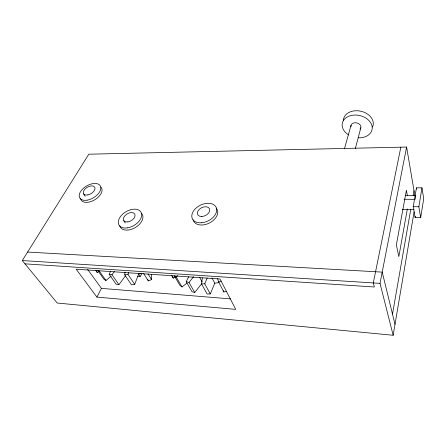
<?xml version="1.0" encoding="UTF-8"?>
<svg xmlns="http://www.w3.org/2000/svg" width="446" height="446" viewBox="0 0 446 446"><rect width="100%" height="100%" fill="white"/><g stroke="black" fill="none" stroke-linecap="round" stroke-linejoin="round"><path stroke-width="0.67" d="M143.629 273.526L148.317 280.863L151.607 279.586L151.651 274.318M141.293 273.259L138.689 273.939L134.681 284.403L131.464 284.821L124.718 274.781L124.98 272.099M211.917 277.808L214.777 283.199L210.295 293.953L207.111 294.003L201.52 283.896L202.35 277.875M420.673 217.676L423.7 198.782L421.977 187.838L416.458 187.822L413.213 206.693L415.115 217.553L420.673 217.676L418.855 206.777L421.977 187.838M415.115 217.553L415.343 216.21M414.819 195.432L406.601 147.046L88.799 154.205L22.3 260.553L57.205 303.029L393.16 335.269L414.105 211.805M392.497 314.101L410.788 209.213M413.174 195.504L414.016 190.704M407.349 208.951L398.824 256.606L396.343 244.904L406.418 190.258L407.427 195.855M393.16 335.269L380.014 283.366L406.601 147.046M400.842 147.174L373.296 282.937L374.372 287.007L24.998 263.837M355.356 148.451L360.836 127.773M344.457 148.769L351.019 125.32M134.681 284.403L127.98 274.346L128.716 272.489M210.295 293.953L204.747 283.829L207.2 278.103M125.477 275.857L118.892 284.671L116.105 284.191L109.175 274.251L110.597 271.196M201.67 283.74L194.74 292.47L192.003 291.695L186.227 281.677L188.686 276.698M96.944 297.103L76.171 269.222L220.006 278.99L235.739 309.373L96.944 297.103L101.432 288.378L87.594 269.339M137.769 276.247L140.206 276.442L141.962 273.604M109.175 274.251L111.991 274.714L114.393 271.558M186.227 281.677L188.993 282.441L193.614 276.71M97.674 270.421L103.912 279.19L105.975 280.478L111.177 276.085M174.453 276.091L179.989 285.462L182.029 286.951L186.868 283.16M174.62 275.873L176.159 276.983L177.803 275.706M95.645 270.276L97.206 272.461L98.979 271.514M171.537 275.182L173.271 278.103L175.702 276.933M217.665 278.521L218.518 281.777L221.205 281.047M218.518 281.777L223.859 291.991L226.501 291.283M214.777 283.199L219.315 282.524M124.718 274.781L127.98 274.346M201.52 283.896L204.747 283.829M405.442 195.326L415.789 195.404L415.115 199.356L404.026 199.245M413.213 206.693L418.855 206.777M402.242 209.453L414.089 209.653M27.607 252.062L382.211 272.116L395.011 324.37M22.3 260.553L380.014 283.366M101.432 288.378L230.582 298.887M98.962 270.599L105.975 280.478M111.991 274.714L118.892 284.671M83.67 194.027L85.186 196.351M138.316 273.521L140.206 276.442M148.033 273.928L151.607 279.586M123.776 220.631L125.237 222.994M96.052 270.544L97.206 272.461M176.159 276.983L182.029 286.951M172.089 276.074L173.271 278.103M188.993 282.441L194.74 292.47M199.591 277.3L202.205 282.056M147.877 279.631L148.317 280.863M223.513 290.692L223.859 291.991M416.458 187.822L416.681 189.188M343.375 120.805A15.114 11.2 12 0 1 360.669 111.171A15.114 11.2 12 0 1 372.544 127.021M348.599 134.904A15.209 11.189 12.2 0 1 347.835 116.662A15.209 11.189 12.2 0 1 371.183 123.67A15.209 11.189 12.2 0 1 358.339 137.825M351.008 126.725A5.062 3.724 12.4 0 1 357.006 122.957A5.062 3.724 12.4 0 1 360.022 129.095M100.935 187.108A11.864 6.835 -30.9 0 1 94.429 199.992A11.864 6.835 -30.9 0 1 80.614 198.682M141.449 213.233A12.728 7.972 -30.5 0 1 135.194 227.627A12.728 7.972 -30.5 0 1 119.751 225.838M216.254 208.143A13.151 8.769 -26.1 0 1 209.347 223.05A13.151 8.769 -26.1 0 1 193.068 219.772M127.896 221.918A6.395 3.981 -30.4 0 0 134.831 214.225A6.395 3.981 -30.4 0 0 124.925 215.68A6.395 3.981 -30.4 0 0 127.896 221.918M87.132 200.165A11.897 6.824 -30.8 0 0 100.45 186.244A11.897 6.824 -30.8 0 0 82.415 189.249A11.897 6.824 -30.8 0 0 87.132 200.165M127.439 227.873A12.767 7.961 -30.5 0 0 141.17 212.458A12.767 7.961 -30.5 0 0 121.357 215.468A12.767 7.961 -30.5 0 0 127.439 227.873M201.375 222.788A13.196 8.758 -26.1 0 0 216.187 207.429A13.196 8.758 -26.1 0 0 195.186 208.929A13.196 8.758 -26.1 0 0 201.375 222.788M87.901 194.941A6.517 3.73 -30.8 0 0 94.758 187.192A6.517 3.73 -30.8 0 0 84.734 189.31A6.517 3.73 -30.8 0 0 87.901 194.941M201.804 216.505A6.612 4.376 -26.1 0 0 209.62 209.012A6.612 4.376 -26.1 0 0 199.245 209.336A6.612 4.376 -26.1 0 0 201.804 216.505"/></g></svg>
